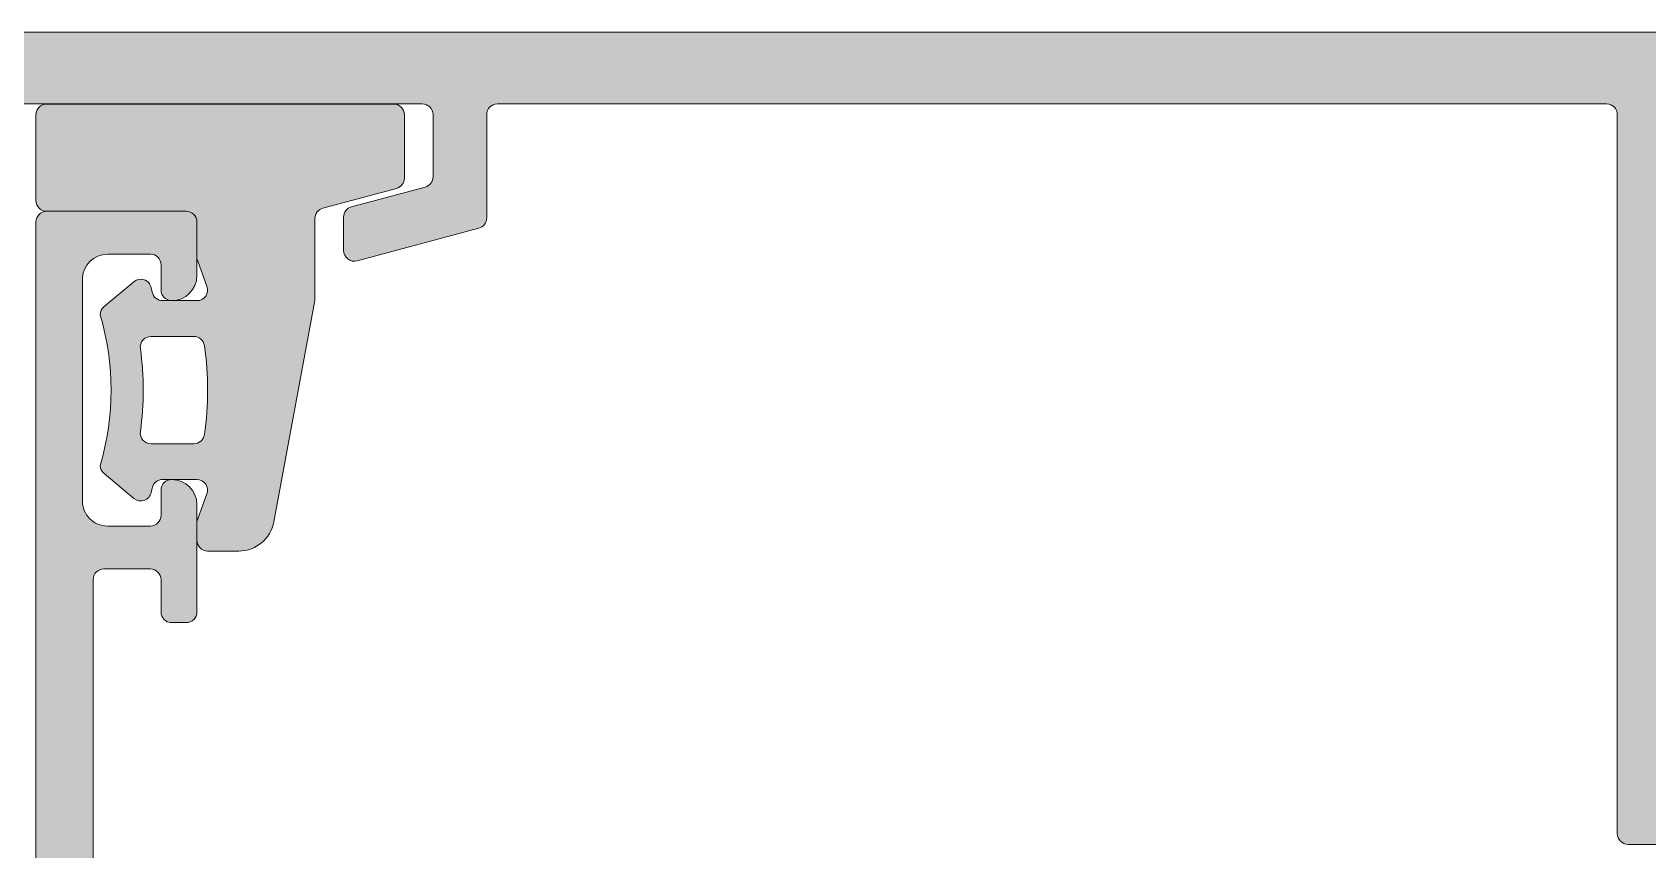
# Model space of a CAD drawing. Header units: millimetres. Extents: x -576 to 4430, y -1196 to 2690.
# Drawn here: x 2146.53 to 2169.11, y -755.46 to -744.04 of the extents above; entities that cross this region are included whole.
import ezdxf

# ---------------------------------------------------------------- set-up
doc = ezdxf.new("R2010")
doc.units = ezdxf.units.MM
doc.header["$LTSCALE"] = 0.25
doc.header["$MEASUREMENT"] = 0
for name, color, linetype, lineweight in [('01_Aluminium [Thin]', 141, 'Continuous', 18), ('01_Fill Plastic', 253, 'Continuous', 0), ('01_Plastic', 3, 'Continuous', 20)]:
    doc.layers.add(name, color=color, linetype=linetype, lineweight=lineweight)
doc.layers.add('01_Fill Aluminum', color=7, linetype='Continuous', lineweight=0, true_color=0xdcdcdc)

msp = doc.modelspace()

# ---------------------------------------------------------------- hatches: boundary and pattern name
at = {"layer": '01_Fill Aluminum', "ltscale": 0.25}
h = msp.add_hatch(color=256, dxfattribs=at)
h.dxf.hatch_style = 1
edge = h.paths.add_edge_path()
edge.add_line((2174.930592966549, -754.7374484823736), (2174.930592966549, -757.5374484823742))
edge.add_arc((2175.080592966549, -757.5374484823742), 0.1500000000000909, 180, 330.1163482559043)
edge.add_line((2175.210648808688, -757.6121845374305), (2175.686224269237, -756.7716187820633))
edge.add_arc((2175.381600744531, -756.599268823561), 0.3500000000001916, 330.4996779076124, 404.9999999999999)
edge.add_line((2175.629088117947, -756.3517814501456), (2175.474526949371, -756.19722028157))
edge.add_arc((2175.580592966549, -756.0911542643919), 0.1500000000000575, 180.0000000000869, 225.0000000000614, ccw=False)
edge.add_line((2175.430592966549, -756.0911542643921), (2175.430592966549, -755.3874484823737))
edge.add_arc((2175.680592966549, -755.3874484823737), 0.25, 90, 180, ccw=False)
edge.add_line((2175.680592966549, -755.1374484823737), (2176.730751176347, -755.1374484823737))
edge.add_line((2176.730751176347, -755.1374484823737), (2176.730751176347, -755.237448482374))
edge.add_arc((2176.880751176347, -755.2374484823737), 0.1499999999996362, 180.0000000001303, 270.0000000001737)
edge.add_line((2176.880751176348, -755.3874484823737), (2177.580751176348, -755.3874484823741))
edge.add_arc((2177.580751176347, -755.2374484823739), 0.1500000000002046, 270.0000000001737, 360.0000000001303)
edge.add_line((2177.730751176347, -755.2374484823736), (2177.730751176347, -744.186013894197))
edge.add_arc((2177.580751176348, -744.1860138941973), 0.1499999999996362, 1.302755197530616e-10, 90.0000000001737)
edge.add_line((2177.580751176347, -744.0360138941974), (2141.430751176348, -744.0360138941978))
edge.add_arc((2141.430751176347, -744.1860138941978), 0.1499999999999773, 89.9999999998263, 179.9999999998697)
edge.add_line((2141.280751176348, -744.1860138941975), (2141.280751176348, -745.3351637776168))
edge.add_arc((2141.430751176347, -745.3351637776168), 0.1499999999996362, 180, 270.0000000001737)
edge.add_line((2141.430751176348, -745.4851637776169), (2141.730751176348, -745.4851637776169))
edge.add_arc((2141.730751176348, -745.335163777617), 0.1499999999998636, 270, 360.0000000000869)
edge.add_line((2141.880751176348, -745.3351637776168), (2141.880751176348, -744.885163777617))
edge.add_arc((2142.030751176348, -744.885163777617), 0.1500000000000909, 90, 180, ccw=False)
edge.add_line((2142.030751176348, -744.7351637776169), (2142.380751176348, -744.7351637776169))
edge.add_arc((2142.380751176348, -744.885163777617), 0.1500000000000909, 0, 90.00000000017371, ccw=False)
edge.add_line((2142.530751176348, -744.885163777617), (2142.530751176348, -748.3851637776165))
edge.add_arc((2142.380751176348, -748.3851637776165), 0.1499999999996362, -90.00000000017371, 0, ccw=False)
edge.add_line((2142.380751176348, -748.5351637776166), (2142.030751176348, -748.5351637776162))
edge.add_arc((2142.030751176348, -748.3851637776163), 0.1499999999998636, 180.0000000000869, 270, ccw=False)
edge.add_line((2141.880751176348, -748.3851637776165), (2141.880751176348, -747.9351637776163))
edge.add_arc((2141.730751176348, -747.9351637776163), 0.1499999999996362, 0, 90)
edge.add_line((2141.730751176348, -747.7851637776166), (2141.430751176348, -747.7851637776166))
edge.add_arc((2141.430751176347, -747.9351637776165), 0.1499999999998636, 89.9999999998263, 179.9999999999131)
edge.add_line((2141.280751176348, -747.9351637776163), (2141.280751176348, -748.6351637776165))
edge.add_arc((2141.780751176348, -748.6351637776165), 0.5, 180, 270)
edge.add_line((2141.780751176348, -749.1351637776165), (2142.730751176347, -749.1351637776165))
edge.add_arc((2142.730751176347, -748.6351637776165), 0.5, 270, 360)
edge.add_line((2143.230751176347, -748.6351637776165), (2143.230751176347, -745.2860138941978))
edge.add_arc((2143.480751176347, -745.2860138941978), 0.25, 90, 180, ccw=False)
edge.add_line((2143.480751176347, -745.0360138941978), (2151.980743364815, -745.0360138941974))
edge.add_arc((2151.980743364816, -745.1860138941975), 0.1500000000000909, 0, 90.00000000017371, ccw=False)
edge.add_line((2152.130743364815, -745.1860138941975), (2152.130743364815, -746.0550050260808))
edge.add_arc((2151.980743364815, -746.0550050260808), 0.1500000000000909, -74.99999999999648, 0, ccw=False)
edge.add_line((2152.019566221581, -746.1998939000241), (2150.991920508049, -746.4752507390699))
edge.add_arc((2151.030743364814, -746.6201396130127), 0.1499999999994731, 105.0000000000484, 180.0000000001737)
edge.add_line((2150.880743364815, -746.6201396130132), (2150.880743364815, -747.0860138941975))
edge.add_arc((2151.030743364815, -747.0860138941978), 0.1500000000000909, 179.9999999999131, 284.999999999981)
edge.add_line((2151.06956622158, -747.2309027681413), (2152.76956622158, -746.775389141008))
edge.add_arc((2152.730743364815, -746.6305002670647), 0.1499999999997946, 284.9999999998357, 359.9999999998263)
edge.add_line((2152.880743364815, -746.6305002670651), (2152.880743364815, -745.1860138941975))
edge.add_arc((2153.030743364815, -745.1860138941975), 0.1500000000000909, 90, 180, ccw=False)
edge.add_line((2153.030743364815, -745.0360138941974), (2168.530751176348, -745.0360138941974))
edge.add_arc((2168.530751176348, -745.1860138941975), 0.1500000000000909, 0, 90, ccw=False)
edge.add_line((2168.680751176348, -745.1860138941975), (2168.680751176348, -755.237448482374))
edge.add_arc((2168.830751176348, -755.237448482374), 0.1500000000000909, 180, 270)
edge.add_line((2168.830751176348, -755.3874484823741), (2169.530751176348, -755.3874484823741))
edge.add_arc((2169.530751176348, -755.2374484823742), 0.1499999999998636, 270, 360.0000000000869)
edge.add_line((2169.680751176347, -755.237448482374), (2169.680751176347, -755.1374484823737))
edge.add_line((2169.680751176347, -755.1374484823737), (2170.480751176347, -755.1374484823737))
edge.add_arc((2170.480751176347, -755.3874484823737), 0.25, 0, 90, ccw=False)
edge.add_line((2170.730751176347, -755.3874484823737), (2170.730751176347, -756.0911542643921))
edge.add_arc((2170.580751176347, -756.0911542643913), 0.1500000000000909, 314.99999999966224, 359.99999999969606, ccw=False)
edge.add_line((2170.686817193525, -756.19722028157), (2170.532256024949, -756.3517814501461))
edge.add_arc((2170.779743398364, -756.5992688235611), 0.3499999999999465, 135.0000000000395, 209.5003220924729)
edge.add_line((2170.475119873659, -756.7716187820638), (2170.950695334208, -757.6121845374305))
edge.add_arc((2171.080751176347, -757.5374484823742), 0.1499999999999088, 209.8836517440957, 360)
edge.add_line((2171.230751176347, -757.5374484823742), (2171.230751176347, -754.7374484823736))
edge.add_arc((2170.980751176347, -754.7374484823736), 0.25, 0, 90)
edge.add_line((2170.980751176347, -754.4874484823736), (2169.530751176348, -754.4874484823736))
edge.add_arc((2169.530751176348, -754.3374484823735), 0.1500000000000909, 180, 270.0000000001737, ccw=False)
edge.add_line((2169.380751176348, -754.3374484823735), (2169.380751176348, -745.0360138941969))
edge.add_arc((2169.530751176348, -745.0360138941973), 0.1500000000000909, 90, 179.9999999998697, ccw=False)
edge.add_line((2169.530751176348, -744.8860138941973), (2176.730592966549, -744.8860138941977))
edge.add_arc((2176.73059296655, -745.0360138941977), 0.1499999999999773, 1.3028511602897197e-10, 90.00000000017371, ccw=False)
edge.add_line((2176.88059296655, -745.0360138941974), (2176.88059296655, -754.3374484823735))
edge.add_arc((2176.73059296655, -754.3374484823739), 0.1499999999996362, -90, 1.737134880386293e-10, ccw=False)
edge.add_line((2176.73059296655, -754.4874484823736), (2175.180592966549, -754.4874484823736))
edge.add_arc((2175.180592966549, -754.7374484823736), 0.25, 90, 180)
h = msp.add_hatch(color=256, dxfattribs=at)
h.dxf.hatch_style = 1
h.paths.add_polyline_path([(2130.862866005178, -769.2396182066915), (2130.073401885774, -769.2343896573005, -0.2944133975809888), (2129.966838469296, -769.1646837897216), (2129.963554318274, -769.1573074657538, 0.3927928019922019), (2129.816453144323, -769.0945303748283), (2129.140914706816, -769.3374484823686), (2128.380807057647, -769.3374484823684, -0.4142135623730049), (2128.230807057647, -769.1874484823686), (2128.230807057647, -766.9874484823688, 0.4142135623730951), (2128.080807057647, -766.8374484823686), (2116.780807057646, -766.8374484823686, 0.4142135623730949), (2116.630807057647, -766.9874484823683), (2116.630807057647, -769.1874484823687, -0.41421356237315), (2116.480807057646, -769.3374484823686), (2115.265735614491, -769.3374484823684, -0.2634471391022748), (2115.137111675635, -769.2646228456827), (2114.90218311879, -768.8730752509402, -0.1359329595457026), (2114.880807057647, -768.795900887626), (2114.880807057647, -768.7374484823683, -0.4142135623730949), (2115.030807057646, -768.5874484823686), (2115.730807057646, -768.5874484823686, 0.4142135623730951), (2115.880807057647, -768.4374484823683), (2115.880807057647, -766.9874484823688, 0.4142135623730951), (2115.730807057646, -766.8374484823686), (2108.780807057646, -766.8374484823686, 0.4142135623730949), (2108.630807057647, -766.9874484823683), (2108.630807057647, -768.4374484823687, 0.414213562373095), (2108.780807057647, -768.5874484823686), (2109.730807057646, -768.5874484823686, -0.4142135623730951), (2109.880807057647, -768.7374484823688), (2109.880807057647, -768.7959008876261, -0.1359329595457046), (2109.859430996503, -768.8730752509401), (2109.624502439658, -769.2646228456824, -0.2634471391023238), (2109.495878500801, -769.3374484823686), (2107.880807057646, -769.3374484823686, -0.4142135623730949), (2107.730807057646, -769.1874484823683), (2107.730807057646, -760.5874484823686, -0.4142135623730951), (2107.980807057646, -760.3374484823686), (2112.730807057646, -760.3374484823686, 0.4142135623730951), (2112.880807057647, -760.1874484823683), (2112.880807057647, -750.9525475305658, 0.3394542588633374), (2112.769629914412, -750.8076586566222), (2112.241984200881, -750.6662764137917, -0.3394542588633362), (2112.130807057647, -750.5213875398487), (2112.130807057647, -748.1374484823685, -0.4142135623730951), (2112.630807057647, -747.6374484823685), (2118.580807057647, -747.6374484823685, -0.4142135623730951), (2118.730807057647, -747.7874484823689), (2118.730807057647, -749.4374484823687, 0.414213562373095), (2118.880807057647, -749.5874484823686), (2120.085953741426, -749.5874484823686, -0.4040262258352606), (2120.235862365479, -749.7322135578632), (2120.309074109683, -751.8287236081931, -0.4244748162094996), (2120.059226402928, -752.0874484823686), (2119.951121683268, -752.0874484823686, 0.577350269189642), (2119.734615332322, -752.4624484823688), (2120.247313408592, -753.3504675994116, -0.1316524975874089), (2120.280807057646, -753.4754675994114), (2120.280807057646, -754.6874484823683, 0.4142135623730949), (2120.430807057646, -754.8374484823686), (2123.230807057647, -754.8374484823686), (2123.380807057647, -754.9874484823687), (2123.530807057646, -754.8374484823686), (2126.330807057647, -754.8374484823686, 0.4142135623730951), (2126.480807057647, -754.6874484823683), (2126.480807057647, -753.4754675994114, -0.1316524975874098), (2126.514300706701, -753.3504675994116), (2127.026998782971, -752.4624484823688, 0.5773502691896399), (2126.810492432025, -752.0874484823686), (2126.702387712365, -752.0874484823686, -0.424474816209498), (2126.45254000561, -751.8287236081931), (2126.525751749814, -749.7322135578632, -0.4040262258352624), (2126.675660373867, -749.5874484823686), (2127.880807057646, -749.5874484823686, 0.4142135623730952), (2128.030807057646, -749.4374484823687), (2128.030807057646, -749.1374484823689, -0.4142135623730951), (2128.180807057646, -748.9874484823687), (2128.51867502329, -748.9874484823687, -0.1989123673791299), (2128.624741040468, -749.0313824651904), (2128.736873074824, -749.1435144995461, -0.1989123673801836), (2128.780807057646, -749.2495805167241), (2128.780807057646, -750.1874484823687, -0.4142135623730952), (2128.630807057646, -750.3374484823686), (2127.430807057646, -750.3374484823686, 0.4142135623730951), (2127.280807057646, -750.4874484823688), (2127.280807057646, -751.3690943295708, 0.2556261226087317), (2127.349896454304, -751.4954013929794, -0.4007659234398278), (2127.67651783581, -752.8374484823688), (2127.250890908071, -753.574655946281, 0.1316524975874248), (2127.230794718639, -753.6496559462811), (2127.230794718639, -757.8874484823687, 0.414213562373095), (2127.380794718638, -758.0374484823684), (2128.680794718639, -758.0374484823684, -0.4142135623730951), (2128.830794718639, -758.1874484823687), (2128.830794718639, -758.6374484823682, -0.414213562373043), (2128.680794718639, -758.7874484823684), (2127.380794718638, -758.7874484823686, 0.4142135623730429), (2127.230794718639, -758.9374484823684), (2127.230794718639, -761.6874484823687, 0.414213562373095), (2127.380794718639, -761.8374484823686), (2129.140888493311, -761.8374484823686), (2129.816453144323, -762.0803760160717, 0.4030676595760349), (2129.965260667147, -762.0139367732376, -0.3037679387647997), (2130.073401885774, -761.9405167335998), (2130.862866005178, -761.9352881842088, -0.5465408765687955), (2131.000619239793, -762.146902681304), (2130.525897346523, -763.2005338509892, -0.177975048919265), (2130.453429378478, -763.2744390528715), (2130.199717934717, -763.3947986581642, -0.5773502691893199), (2130.057181802823, -763.2963941302959), (2130.061832721168, -763.238846738592, 0.2679491924309137), (2129.997541032739, -763.1033233871028), (2129.18316274461, -762.5410904298518), (2129.091819471297, -762.5004217838073, 0.8554952860589891), (2128.930799316874, -762.7492607076226, -0.2134110148111252), (2128.980794718639, -762.861059993541), (2128.980794718639, -764.7874531954501, 0.414213562373095), (2129.130794718638, -764.9374531954498), (2129.241391392866, -764.9374531954498, 0.1378721067476017), (2129.319542837642, -764.915485815041), (2130.078693755454, -764.4520981157224, -0.5855240683198819), (2130.230794718639, -764.53745319545), (2130.230794718639, -766.6374531954501, -0.5855240683198712), (2130.078693755454, -766.7228082751777), (2129.319542837642, -766.259420575859, 0.1378721067476047), (2129.241391392866, -766.2374531954503), (2129.130794718638, -766.2374531954503, 0.4142135623730949), (2128.980794718639, -766.38745319545), (2128.980794718639, -768.3138463973592, -0.213411014811122), (2128.930799316874, -768.4256456832775, 0.8554952860589611), (2129.091819471297, -768.6744846070928), (2129.18316274461, -768.6338159610483), (2129.997541032739, -768.0715830037973, 0.3390268321755038), (2130.06155065556, -767.9007343003829, -0.6556531355642414), (2130.199717934717, -767.7801077327359), (2130.453429378478, -767.9004673380286, -0.1779757333228738), (2130.52589751003, -767.9743729028113), (2131.000619239793, -769.0280037095962, -0.5465408765688166)])
h.paths.add_polyline_path([(2117.830807057647, -748.3874484823685, -0.4142135623730951), (2117.980807057647, -748.5374484823689), (2117.980807057647, -750.0874484823686, 0.4142135623730951), (2118.230807057647, -750.3374484823686), (2119.330807057647, -750.3374484823686, -0.4142135623730951), (2119.480807057647, -750.4874484823689), (2119.480807057647, -751.3690943295713, -0.2556261226087645), (2119.411717660989, -751.4954013929794, 0.4007659234400295), (2119.085096279484, -752.8374484823695), (2119.510710868214, -753.5746345744909, -0.1316524975875733), (2119.530807057646, -753.6496345744908), (2119.530807057646, -755.0874484823686, 0.4142135623730951), (2120.030807057646, -755.5874484823686), (2121.94367502329, -755.5874484823686, -0.1989123673792934), (2122.049741040468, -755.6313824651904), (2122.211873074825, -755.7935144995467, 0.1989123673792926), (2122.317939092003, -755.8374484823686), (2124.44367502329, -755.8374484823686, 0.1989123673792934), (2124.549741040468, -755.7935144995467), (2124.711873074825, -755.6313824651904, -0.1989123673792927), (2124.817939092003, -755.5874484823686), (2126.330794718639, -755.5874484823686, -0.4142135623730901), (2126.480794718639, -755.7374484823684), (2126.480794718639, -757.8874484823688, -0.4142135623730926), (2126.330794718639, -758.0374484823686), (2124.480794718639, -758.0374484823686, 0.4142135623730958), (2124.330794718639, -758.1874484823684), (2124.330794718639, -758.6374484823688, 0.414213562373094), (2124.480794718639, -758.7874484823686), (2125.680794718639, -758.7874484823686, -0.4142135623730949), (2125.830794718639, -758.9374484823688), (2125.830794718639, -759.6374484823688, 0.4142135623731013), (2125.980794718639, -759.7874484823686), (2126.330794718639, -759.7874484823686, -0.4142135623730982), (2126.480794718639, -759.9374484823684), (2126.480794718639, -762.4374484823687, 0.4142135623730963), (2126.630794718639, -762.5874484823686), (2128.080794718639, -762.5874484823686, -0.4142135623730959), (2128.230794718639, -762.7374484823683), (2128.230794718639, -765.9374484823687, -0.414213562373094), (2128.080794718639, -766.0874484823686), (2126.730807057646, -766.0874484823686, -0.4142135623730958), (2126.580807057646, -765.9374484823683), (2126.580807057646, -765.4874484823683, 0.4142135623730916), (2126.430807057647, -765.3374484823686), (2125.980807057646, -765.3374484823686, 0.4142135623730979), (2125.830807057646, -765.4874484823688), (2125.830807057646, -765.9374484823687, -0.4142135623730952), (2125.680807057646, -766.0874484823686), (2114.480807057646, -766.0874484823686, -0.4142135623730946), (2114.330807057646, -765.9374484823687), (2114.330807057646, -765.4874484823683, 0.4142135623730933), (2114.180807057647, -765.3374484823686), (2113.730807057646, -765.3374484823686, 0.414213562373096), (2113.580807057646, -765.4874484823683), (2113.580807057646, -765.9374484823687, -0.414213562373095), (2113.430807057646, -766.0874484823686), (2108.630807057646, -766.0874484823686, -0.4142135623730933), (2108.480807057646, -765.9374484823683), (2108.480807057646, -761.2374484823688, -0.4142135623730963), (2108.630807057646, -761.0874484823686), (2113.480807057646, -761.0874484823686, 0.4142135623730945), (2113.630807057647, -760.9374484823683), (2113.630807057647, -759.9374484823683, -0.4142135623730901), (2113.780807057646, -759.7874484823684), (2114.180807057647, -759.7874484823684, 0.4142135623730957), (2114.330807057646, -759.6374484823687), (2114.330807057646, -758.9374484823683, -0.414213562373095), (2114.480807057646, -758.7874484823684), (2115.130807057647, -758.7874484823684, 0.414213562373095), (2115.280807057646, -758.6374484823687), (2115.280807057646, -758.1874484823683, 0.4142135623730957), (2115.130807057647, -758.0374484823684), (2113.780807057646, -758.0374484823684, -0.4142135623730945), (2113.630807057647, -757.8874484823687), (2113.630807057647, -750.3770522895816, 0.3394542588633371), (2113.519629914412, -750.2321634156378), (2112.991984200881, -750.0907811728074, -0.3394542588633372), (2112.880807057647, -749.9458922988644), (2112.880807057647, -748.5374484823684, -0.414213562373095), (2113.030807057647, -748.3874484823685)], flags=16)
h.paths.add_polyline_path([(2141.098723332099, -761.9352881842088), (2141.888187451503, -761.9405167335996, -0.2944133975810649), (2141.994750867981, -762.0102226011785), (2141.998035019003, -762.0175989251463, 0.3927928019923496), (2142.145136192954, -762.0803760160717), (2142.820700843966, -761.8374484823686), (2146.430356749802, -761.8374484823686, 0.4142135623730949), (2146.580356749802, -761.6874484823685), (2146.580356749802, -758.7874484823684, 0.4142135623730952), (2146.430356749802, -758.6374484823683), (2145.980356749802, -758.6374484823683, -0.4142135623730951), (2145.830356749802, -758.4874484823682), (2145.830356749802, -758.3874484823682, -0.3918366946533796), (2146.291895211341, -757.888929967106), (2146.441895211341, -757.888929967106, 0.3918366946540662), (2146.580356749802, -757.7393744125275), (2146.580356749803, -746.6874484823741, -0.4142135623730361), (2146.730356749803, -746.5374484823745), (2148.680356749803, -746.5374484823743, -0.4142135623733005), (2148.830356749804, -746.6874484823749), (2148.830356749803, -747.4374484823742, -0.414213562373114), (2148.480356749803, -747.7874484823743, -0.4142135623732815), (2148.330356749803, -747.6374484823741), (2148.330356749803, -747.2874484823747, 0.4142135623734753), (2148.180356749803, -747.1374484823742), (2147.580356749803, -747.1374484823742, 0.4142135623731381), (2147.230356749802, -747.4874484823747), (2147.230356749803, -750.587448482374, 0.4142135623729415), (2147.580356749803, -750.937448482374), (2148.180356749803, -750.9374484823742, 0.4142135623735862), (2148.330356749803, -750.7874484823734), (2148.330356749803, -750.4374484823744, -0.414213562372956), (2148.480356749802, -750.2874484823741, -0.4142135623737037), (2148.830356749803, -750.6374484823742), (2148.830356749803, -752.137448482374, -0.4142135623730053), (2148.680356749803, -752.2874484823741), (2148.480356749803, -752.2874484823741, -0.4142135623727999), (2148.330356749803, -752.1374484823747), (2148.330356749803, -751.6874484823738, 0.4142135623730082), (2148.180356749803, -751.5374484823739), (2147.530356749803, -751.5374484823743, 0.4142135623728596), (2147.380356749803, -751.6874484823741), (2147.380356749803, -761.6874484823686, 0.4142135623731228), (2147.530356749803, -761.8374484823686), (2154.890450524473, -761.8374484823686), (2155.566015175485, -762.0803760160717, 0.4030676595763871), (2155.714822698308, -762.0139367732376, -0.3037679387651201), (2155.822963916936, -761.9405167335996), (2156.612428036339, -761.9352881842088, -0.5465408765687315), (2156.750181270954, -762.146902681304), (2156.275459377684, -763.2005338509892, -0.1779750489194342), (2156.202991409639, -763.2744390528717), (2155.949279965878, -763.394798658164, -0.5773502691891856), (2155.806743833985, -763.2963941302957), (2155.81139475233, -763.238846738592, 0.2679491924310124), (2155.7471030639, -763.1033233871026), (2154.932724775772, -762.5410904298516), (2154.841381502458, -762.5004217838072, 0.8554952860580054), (2154.680361348035, -762.7492607076226, -0.2134110148110835), (2154.7303567498, -762.861059993541), (2154.7303567498, -764.7874531954499, 0.4142135623730951), (2154.8803567498, -764.9374531954498), (2154.990953424027, -764.9374531954498, 0.1378721067475742), (2155.069104868803, -764.9154858150412), (2155.828255786616, -764.4520981157223, -0.5855240683198383), (2155.9803567498, -764.5374531954499), (2155.9803567498, -766.6374531954501, -0.5855240683198427), (2155.828255786616, -766.7228082751776), (2155.069104868803, -766.2594205758587, 0.1378721067475907), (2154.990953424027, -766.23745319545), (2154.8803567498, -766.23745319545, 0.4142135623730812), (2154.7303567498, -766.38745319545), (2154.7303567498, -768.3138463973589, -0.2134110148111365), (2154.680361348035, -768.4256456832773, 0.8554952860591198), (2154.841381502459, -768.6744846070928), (2154.932724775772, -768.6338159610483), (2155.7471030639, -768.0715830037974, 0.3390268321752412), (2155.811112686722, -767.9007343003827, -0.6556531355637474), (2155.949279965878, -767.7801077327359), (2156.202991409639, -767.9004673380282, -0.1779757333230566), (2156.275459541192, -767.9743729028111), (2156.750181270954, -769.028003709596, -0.5465408765689055), (2156.612428036339, -769.2396182066915), (2155.822963916936, -769.2343896573003, -0.2944133975808989), (2155.716400500458, -769.1646837897214), (2155.713116349435, -769.1573074657535, 0.3927928019923478), (2155.566015175485, -769.0945303748282), (2154.890476737978, -769.3374484823686), (2153.980369088808, -769.3374484823684, -0.4142135623730117), (2153.830369088808, -769.1874484823686), (2153.830369088808, -766.9874484823689, 0.4142135623730814), (2153.680369088808, -766.8374484823688), (2144.030782279631, -766.8374484823681, 0.4142135623731159), (2143.88078227963, -766.9874484823684), (2143.88078227963, -769.1874484823685, -0.4142135623730953), (2143.73078227963, -769.3374484823686), (2142.820674630461, -769.3374484823686), (2142.145136192954, -769.0945303748282, 0.4030676595762869), (2141.99632867013, -769.1609696176623, -0.3037679387649529), (2141.888187451503, -769.2343896573003), (2141.098723332099, -769.2396182066915, -0.5465408765689136), (2140.960970097484, -769.028003709596), (2141.435691990754, -767.9743725399106, -0.1779750489194297), (2141.508159958799, -767.9004673380282), (2141.76187140256, -767.7801077327359, -0.5773502691891791), (2141.904407534454, -767.8785122606042), (2141.899756616109, -767.9360596523079, 0.267949192430994), (2141.964048304538, -768.0715830037974), (2142.778426592667, -768.6338159610483), (2142.86976986598, -768.6744846070928, 0.8554952860589552), (2143.030790020403, -768.4256456832773, -0.2134110148111251), (2142.980794618638, -768.3138463973589), (2142.980794618638, -766.38745319545, 0.4142135623730951), (2142.830794618638, -766.23745319545), (2142.720197944411, -766.23745319545, 0.1378721067475908), (2142.642046499635, -766.2594205758587), (2141.882895581823, -766.7228082751776, -0.5855240683198569), (2141.730794618638, -766.6374531954501), (2141.730794618638, -764.5374531954498, -0.5855240683198569), (2141.882895581823, -764.4520981157223), (2142.642046499635, -764.9154858150412, 0.1378721067475863), (2142.720197944411, -764.9374531954498), (2142.830794618638, -764.9374531954498, 0.4142135623730952), (2142.980794618638, -764.7874531954499), (2142.980794618638, -762.861059993541, -0.21341101481114), (2143.030790020403, -762.7492607076226, 0.8554952860589723), (2142.86976986598, -762.500421783807), (2142.778426592667, -762.5410904298516), (2141.964048304538, -763.1033233871026, 0.3390268321753417), (2141.900038681717, -763.274172090517, -0.65565313556387), (2141.76187140256, -763.394798658164), (2141.508159958799, -763.2744390528717, -0.1779757333230429), (2141.435691827247, -763.2005334880888), (2140.960970097484, -762.146902681304, -0.546540876568725)])
h.paths.add_polyline_path([(2153.830356749801, -762.5874484823686, -0.414213562373081), (2153.9803567498, -762.7374484823683), (2153.9803567498, -765.9374484823686, -0.4142135623730964), (2153.8303567498, -766.0874484823686), (2143.880794618638, -766.0874484823686, -0.4142135623730951), (2143.730794618638, -765.9374484823686), (2143.730794618638, -762.7374484823683, -0.414213562373095), (2143.880794618638, -762.5874484823686)], flags=16)
at = {"layer": '01_Fill Plastic', "ltscale": 0.25}
h = msp.add_hatch(color=256, dxfattribs=at)
h.dxf.hatch_style = 1
edge = h.paths.add_edge_path()
edge.add_arc((2147.630356749803, -750.0894150901248), 0.1500000000000568, 179.9999999998697, 229.9999999998384, ccw=False)
edge.add_arc((2143.866577603729, -749.037448482374), 3.763779146073735, 343.7697877928325, 376.2302122071675)
edge.add_arc((2147.630356749803, -747.9854818746231), 0.1500000000000909, 130.0000000001615, 180.0000000001303, ccw=False)
edge.add_line((2147.533938608349, -747.8705752081555), (2147.948708653905, -747.5225418159062))
edge.add_arc((2148.045126795359, -747.6374484823743), 0.1500000000004922, 11.999999999994088, 130.000000000022, ccw=False)
edge.add_line((2148.191848935469, -747.6062617287516), (2148.205106833708, -747.6686352359966))
edge.add_arc((2148.351828973818, -747.637448482374), 0.149999999999805, 191.9999999999877, 270)
edge.add_line((2148.351828973818, -747.7874484823737), (2148.830356749803, -747.7874484823737))
edge.add_arc((2148.830356749803, -747.6374484823741), 0.1499999999996362, 270, 380.0000000000397)
edge.add_line((2148.97131064292, -747.5861454608753), (2148.830356749803, -747.1988778223495))
edge.add_line((2148.830356749803, -747.1988778223495), (2148.830356749803, -746.6874484823738))
edge.add_arc((2148.680356749803, -746.6874484823743), 0.1500000000000909, 1.737006930035555e-10, 90.0000000001737)
edge.add_line((2148.680356749802, -746.5374484823742), (2146.730356749802, -746.5374484823737))
edge.add_arc((2146.730356749802, -746.3874484823739), 0.1499999999998636, 179.9999999999131, 270, ccw=False)
edge.add_line((2146.580356749803, -746.3874484823737), (2146.580356749803, -745.1885138941989))
edge.add_arc((2146.730356749803, -745.1885138941986), 0.1500000000000909, 90.00000000017371, 180.0000000000869, ccw=False)
edge.add_line((2146.730356749802, -745.0385138941988), (2151.580356749803, -745.0385138941988))
edge.add_arc((2151.580356749802, -745.1885138941986), 0.1499999999998636, -8.691358743817545e-11, 89.99999999982629, ccw=False)
edge.add_line((2151.730356749802, -745.1885138941989), (2151.730356749802, -746.0740492620789))
edge.add_arc((2151.580356749803, -746.0740492620791), 0.1499999999996362, -74.99999999997408, 8.691358743817545e-11, ccw=False)
edge.add_line((2151.619179606568, -746.2189381360222), (2150.591533893038, -746.4942949750684))
edge.add_arc((2150.630356749803, -746.6391838490122), 0.1500000000002339, 104.9999999997907, 179.9999999998263)
edge.add_line((2150.480356749802, -746.6391838490117), (2150.480356749802, -747.7874484823737))
edge.add_line((2150.480356749802, -747.7874484823737), (2149.906258903231, -750.8787445792955))
edge.add_arc((2149.414664535193, -750.7874484823742), 0.4999999999997604, 270, 349.4792156861344, ccw=False)
edge.add_line((2149.414664535193, -751.2874484823742), (2148.980356749802, -751.2874484823742))
edge.add_arc((2148.980356749803, -751.1374484823743), 0.1499999999998636, 179.9999999999131, 269.9999999998263, ccw=False)
edge.add_line((2148.830356749803, -751.1374484823741), (2148.830356749803, -750.8760191423985))
edge.add_line((2148.830356749803, -750.8760191423985), (2148.97131064292, -750.4887515038731))
edge.add_arc((2148.830356749803, -750.4374484823741), 0.1499999999997174, 339.9999999998786, 450)
edge.add_line((2148.830356749803, -750.2874484823742), (2148.351828973818, -750.2874484823737))
edge.add_arc((2148.351828973819, -750.4374484823737), 0.1499999999999773, 90.0000000001737, 168.0000000001334)
edge.add_line((2148.205106833708, -750.4062617287514), (2148.191848935469, -750.4686352359968))
edge.add_arc((2148.045126795359, -750.4374484823738), 0.1500000000003207, 229.9999999999222, 347.999999999921, ccw=False)
edge.add_line((2147.948708653905, -750.5523551488418), (2147.533938608349, -750.2043217565924))
edge = h.paths.add_edge_path(flags=16)
edge.add_arc((2148.189385208726, -749.6374484823739), 0.1499999999998636, 172.1871406853332, 270, ccw=False)
edge.add_arc((2143.816577603728, -749.037448482374), 4.263779146074596, 352.1871406852768, 367.8128593147233)
edge.add_arc((2148.189385208726, -748.4374484823738), 0.1500000000000647, 90, 187.8128593147529, ccw=False)
edge.add_line((2148.189385208726, -748.2874484823737), (2148.786366156304, -748.2874484823737))
edge.add_arc((2148.786366156304, -748.4374484823737), 0.1499999999999773, 8.386578674861425, 90, ccw=False)
edge.add_arc((2144.716577603728, -749.0374484823737), 4.263779146074109, -8.386578674864893, 8.386578674864893, ccw=False)
edge.add_arc((2148.786366156304, -749.6374484823738), 0.1499999999998801, 270, 351.61342132513863, ccw=False)
edge.add_line((2148.786366156304, -749.7874484823737), (2148.189385208726, -749.7874484823737))

# ---------------------------------------------------------------- linework, layer by layer
at = {"layer": '01_Aluminium [Thin]'}
for points in [[(2177.580751176347, -744.0360138941974), (2141.430751176348, -744.0360138941978, 0.414213562372873)], [(2143.480751176347, -745.0360138941978), (2151.980743364815, -745.0360138941974, -0.414213562373095), (2152.130743364815, -745.1860138941975), (2152.130743364815, -746.0550050260808, -0.3394542588637816), (2152.019566221581, -746.1998939000241), (2150.991920508049, -746.4752507390699, 0.3394542588631691), (2150.880743364815, -746.6201396130132), (2150.880743364815, -747.0860138941975, 0.4931454260315583), (2151.06956622158, -747.2309027681413), (2152.76956622158, -746.775389141008, 0.3394542588629293), (2152.880743364815, -746.6305002670651), (2152.880743364815, -745.1860138941975, -0.4142135623732061), (2153.030743364815, -745.0360138941974), (2168.530751176348, -745.0360138941974, -0.414213562373095), (2168.680751176348, -745.1860138941975), (2168.680751176348, -755.237448482374, 0.414213562373095), (2168.830751176348, -755.3874484823741), (2169.530751176348, -755.3874484823741, 0.414213562373095)], [(2146.580356749802, -757.7393744125279), (2146.580356749803, -746.6874484823738, -0.4142135623730396), (2146.730356749803, -746.5374484823747), (2148.680356749803, -746.5374484823742, -0.4142135623733448), (2148.830356749803, -746.6874484823743), (2148.830356749803, -747.4374484823743, -0.4142135623728216), (2148.480356749803, -747.7874484823742, -0.4142135623733725), (2148.330356749803, -747.6374484823741), (2148.330356749803, -747.2874484823742, 0.414213562373539), (2148.180356749803, -747.1374484823741), (2147.580356749803, -747.1374484823741, 0.4142135623729999), (2147.230356749803, -747.487448482374), (2147.230356749803, -750.5874484823739, 0.4142135623732603), (2147.580356749803, -750.9374484823738), (2148.180356749803, -750.9374484823743, 0.4142135623725943), (2148.330356749803, -750.7874484823737), (2148.330356749803, -750.4374484823738, -0.4142135623735959), (2148.480356749804, -750.2874484823742, -0.4142135623730937), (2148.830356749803, -750.6374484823741), (2148.830356749803, -752.1374484823741, -0.4142135623729272), (2148.680356749803, -752.2874484823742), (2148.480356749803, -752.2874484823742, -0.4142135623732628), (2148.330356749803, -752.1374484823741), (2148.330356749803, -751.6874484823743, 0.414213562373485), (2148.180356749803, -751.5374484823737), (2147.530356749803, -751.5374484823742, 0.4142135623727052), (2147.380356749803, -751.6874484823738), (2147.380356749803, -761.6874484823684, 0.4142135623728731)]]:
    msp.add_lwpolyline(points, format="xyb", dxfattribs=at)
at = {"layer": '01_Plastic', "ltscale": 0.25}
for points in [[(2147.533938608349, -750.2043217565924, -0.221694662642941), (2147.480356749802, -750.0894150901245, 0.1425900773796852), (2147.480356749802, -747.9854818746235, -0.2216946626429466), (2147.533938608349, -747.8705752081555), (2147.948708653905, -747.5225418159062, -0.5657727781877853), (2148.191848935469, -747.6062617287516), (2148.205106833708, -747.6686352359966, 0.3541185725307122), (2148.351828973818, -747.7874484823737), (2148.830356749803, -747.7874484823737, 0.5205670505517556), (2148.97131064292, -747.5861454608753), (2148.830356749803, -747.1988778223495), (2148.830356749803, -746.6874484823738, 0.4142135623730925), (2148.680356749802, -746.5374484823742), (2146.730356749802, -746.5374484823737, -0.4142135623730963), (2146.580356749803, -746.3874484823737), (2146.580356749803, -745.1885138941989, -0.414213562373095), (2146.730356749802, -745.0385138941988), (2151.580356749803, -745.0385138941988, -0.414213562373095), (2151.730356749802, -745.1885138941989), (2151.730356749802, -746.0740492620789, -0.339454258863389), (2151.619179606568, -746.2189381360222), (2150.591533893038, -746.4942949750684, 0.3394542588633833), (2150.480356749802, -746.6391838490117), (2150.480356749802, -747.7874484823737), (2149.906258903231, -750.8787445792955, -0.3613989781222187), (2149.414664535193, -751.2874484823742), (2148.980356749802, -751.2874484823742, -0.4142135623730878), (2148.830356749803, -751.1374484823741), (2148.830356749803, -750.8760191423985), (2148.97131064292, -750.4887515038731, 0.5205670505517451), (2148.830356749803, -750.2874484823742), (2148.351828973818, -750.2874484823737, 0.3541185725307057), (2148.205106833708, -750.4062617287514), (2148.191848935469, -750.4686352359968, -0.5657727781877667), (2147.948708653905, -750.5523551488418)], [(2148.189385208726, -749.7874484823737, -0.4547404794225217), (2148.040777605345, -749.6170577928942, 0.06828590179534992), (2148.040777605345, -748.4578391718537, -0.4547404794225235), (2148.189385208726, -748.2874484823737), (2148.786366156304, -748.2874484823737, -0.3719633288640368), (2148.934762135088, -748.4155707886998, -0.07331765583108682), (2148.934762135088, -749.6593261760477, -0.3719633288640768), (2148.786366156304, -749.7874484823737)]]:
    msp.add_lwpolyline(points, format="xyb", close=True, dxfattribs=at)

doc.saveas('drawing.dxf')
